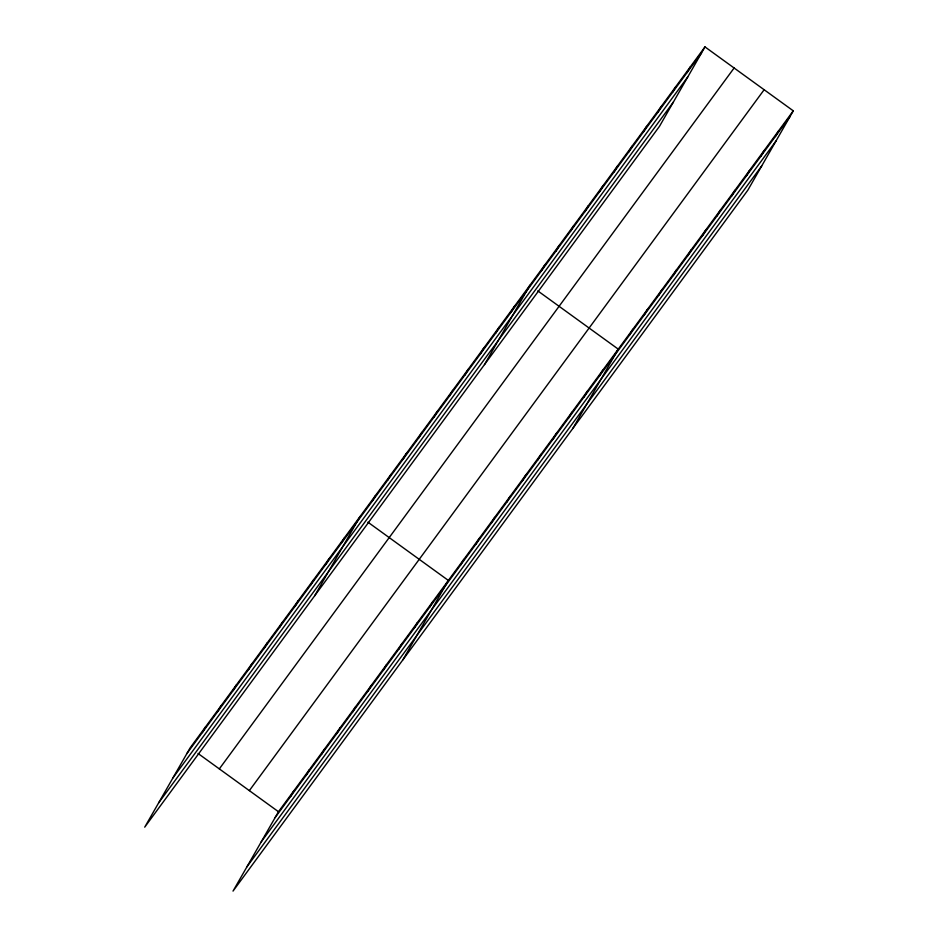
<?xml version="1.0" encoding="UTF-8"?>
<svg xmlns="http://www.w3.org/2000/svg" width="938" height="938" viewBox="0 0 938 938"><rect width="100%" height="100%" fill="white"/><g stroke="black" fill="none" stroke-linecap="round" stroke-linejoin="round"><path stroke-width="1.41" d="M202.256 732.648L205.633 726.762M217.698 711.625L221.075 705.739M233.152 690.591L236.517 684.705M248.593 669.568L251.959 663.682M264.035 648.545L267.4 642.659M279.477 627.51L282.854 621.624M294.919 606.487L298.296 600.601M310.361 585.464L313.738 579.578M325.814 564.43L329.179 558.544M341.256 543.407L344.621 537.521M314.605 595.876L360.063 516.498M372.14 501.349L375.517 495.463M387.582 480.326L390.958 474.44M403.023 459.303L406.4 453.417M418.477 438.269L421.842 432.383M433.919 417.246L437.284 411.36M449.361 396.223L452.726 390.337M464.802 375.2L468.179 369.314M480.244 354.165L483.621 348.279M495.698 333.142L499.063 327.256M511.14 312.12L514.505 306.234M484.489 364.577L529.947 285.199M541.167 271.234L544.532 265.348M555.753 251.372L559.118 245.486M570.339 231.51L573.704 225.624M584.925 211.648L588.29 205.774M599.511 191.798L602.876 185.912M614.097 171.935L617.462 166.049M628.683 152.073L632.048 146.187M643.269 132.223L646.634 126.337M657.855 112.361L661.22 106.475M672.44 92.499L675.806 86.613M687.026 72.648L690.391 66.762M704.977 46.9L659.52 126.278L144.722 827.164L190.191 747.785L704.977 46.9L793.278 110.836L747.809 190.215L233.023 891.1L278.48 811.722L793.278 110.836M290.557 796.585L293.922 790.699M305.999 775.55L309.364 769.664M321.441 754.527L324.806 748.641M336.883 733.504L340.26 727.618M352.325 712.47L355.701 706.595M367.766 691.447L371.143 685.561M383.22 670.424L386.585 664.538M398.662 649.401L402.027 643.515M414.104 628.366L417.469 622.48M429.545 607.343L432.922 601.457M402.906 659.813L448.364 580.434L367.907 522.173M460.429 565.286L463.806 559.4M475.883 544.263L479.248 538.377M491.324 523.24L494.689 517.354M506.766 502.205L510.131 496.319M522.208 481.182L525.585 475.296M537.65 460.159L541.027 454.273M553.092 439.125L556.469 433.239M568.545 418.102L571.91 412.216M583.987 397.079L587.352 391.193M599.429 376.044L602.794 370.158M572.79 428.514L618.248 349.135L537.791 290.886M629.457 335.159L632.833 329.273M644.043 315.309L647.419 309.423M658.628 295.447L662.005 289.561M673.214 275.584L676.591 269.698M687.8 255.734L691.177 249.848M702.386 235.872L705.763 229.986M716.972 216.01L720.349 210.124M731.558 196.159L734.935 190.273M746.144 176.297L749.521 170.411M760.73 156.435L764.107 150.549M775.316 136.585L778.692 130.699M186.814 753.671L701.612 52.786M172.92 777.93L687.718 77.033M158.616 802.916L673.414 102.019M219.328 768.89L734.114 67.993M249.344 790.628L764.142 89.731M275.104 817.608L789.902 116.722M261.221 841.855L776.019 140.97M246.905 866.853L761.703 165.956M198.035 753.472L278.48 811.722"/></g></svg>
